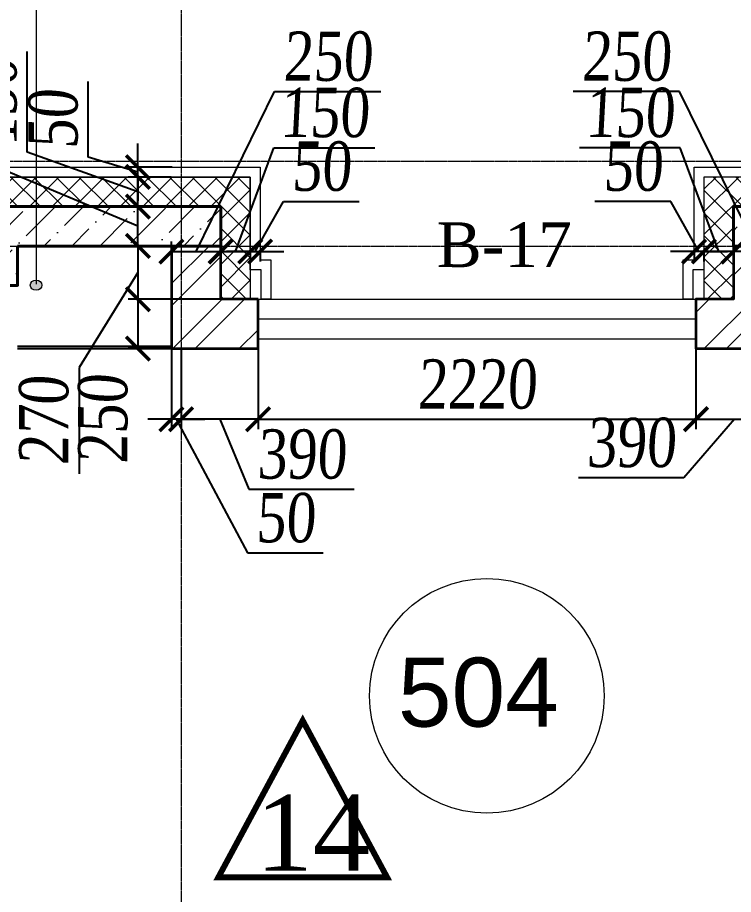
# Model space of a CAD drawing. Header units: inches. Extents: x -407541 to 6688123, y -998590 to 1205599.
# Drawn here: x 16573 to 20203, y 268118 to 272566 of the extents above; entities that cross this region are included whole.
import ezdxf

# ---------------------------------------------------------------- set-up
doc = ezdxf.new("R2010")
doc.units = ezdxf.units.IN
doc.header["$MEASUREMENT"] = 0
doc.linetypes.add('ACAD_ISO04W100', pattern=[30, 24, -3, 0, -3])
for name, color, linetype, lineweight in [('ведомость витражей', 224, 'Continuous', 13), ('ВЕНТ фасад', 230, 'Continuous', 9), ('ВИТРАЖ', 145, 'Continuous', 9), ('КИРПИЧ', 30, 'Continuous', 35), ('марки полов', 140, 'Continuous', 5), ('МОНОЛИТ', 5, 'Continuous', 40), ('Оси', 254, 'ACAD_ISO04W100', 5), ('ПЕРЕГОРОДКА', 7, 'Continuous', 25), ('размер внутр', 142, 'Continuous', 5), ('текст СС', 32, 'Continuous', 15), ('УТЕПЛИТЕЛЬ', 92, 'Continuous', 9), ('Штриховка', 7, 'Continuous', 9), ('ШТРИХОВКА МОНОЛИТ', 5, 'Continuous', 15), ('Экспликацийа', 7, 'Continuous', 18)]:
    doc.layers.add(name, color=color, linetype=linetype, lineweight=lineweight)
doc.styles.get("Standard").update_dxf_attribs({"font": 'arial.ttf'})
doc.styles.add('STYLE2', font='times.ttf', dxfattribs={"width": 0.8, "oblique": 3})
doc.styles.add('Times', font='times.ttf')
doc.styles.add('стиль1', font='times.ttf')
doc.dimstyles.new('vnytren', dxfattribs={"dimtxt": 250, "dimasz": 120, "dimexe": 50, "dimexo": 0, "dimgap": 50, "dimtad": 1, "dimdec": 0, "dimzin": 0, "dimdsep": 46, "dimtxsty": 'STYLE2', "dimblk": 'ARCHTICK', "dimcen": 0, "dimadec": 0, "dimazin": 0, "dimtfac": 1, "dimtdec": 0, "dimtmove": 1, "dimatfit": 2, "dimldrblk": 'DOT', "dimfxl": 1, "dimtolj": 1, "dimtzin": 0, "dimarcsym": 0})
pattern_1 = [(45, (-5803215.3, -262900.12), (-168.379802, 168.379802), []), (45, (-5803103.05, -262900.12), (-168.379802, 168.379802), [])]

# ---------------------------------------------------------------- blocks, each defined once
blk = doc.blocks.new('_ARCHTICK')
at = {"color": 0, "linetype": 'ByBlock', "const_width": 0.15}
blk.add_lwpolyline([(-0.5, -0.5), (0.5, 0.5)], dxfattribs=at)
blk = doc.blocks.new('*D1761')
at = {"layer": 'размер внутр', "color": 0, "lineweight": -2, "transparency": 16777216}
for p, q in [((17403.2, 270887.2), (17403.2, 270478.6)), ((17793.4, 270887.2), (17793.4, 270478.6)), ((17793.4, 270528.6), (17403.2, 270528.6)), ((17598.3, 270528.6), (17746.7, 270173.1)), ((17746.7, 270173.1), (18280.4, 270173.1))]:
    blk.add_line(p, q, dxfattribs=at)
at = {"layer": 'размер внутр', "color": 0, "lineweight": -2, "transparency": 16777216, "xscale": 120, "yscale": 120, "zscale": 120, "rotation": 180}
blk.add_blockref('_ARCHTICK', (17403.2, 270528.6), dxfattribs=at)
at = {"layer": 'размер внутр', "color": 0, "lineweight": -2, "transparency": 16777216, "xscale": 120, "yscale": 120, "zscale": 120}
blk.add_blockref('_ARCHTICK', (17793.4, 270528.6), dxfattribs=at)
at = {"layer": 'размер внутр', "color": 0, "transparency": 16777216, "insert": (18013.5, 270350.6), "char_height": 250, "attachment_point": 5, "style": 'STYLE2'}
blk.add_mtext('\\A1;390', dxfattribs=at)
blk = doc.blocks.new('_Dot')
at = {"color": 0, "linetype": 'ByBlock', "lineweight": -2}
blk.add_line((-0.5, 0), (-1, 0), dxfattribs=at)
at = {"color": 0, "linetype": 'ByBlock', "const_width": 0.5}
blk.add_lwpolyline([(-0.25, 0, 1), (0.25, 0, 1)], format="xyb", close=True, dxfattribs=at)
blk = doc.blocks.new('*D1762')
at = {"layer": 'размер внутр', "color": 0, "lineweight": -2, "transparency": 16777216}
for p, q in [((17353.4, 270976.2), (17353.4, 270478.6)), ((17403.2, 270887.2), (17403.2, 270478.6)), ((17353.4, 270528.6), (17233.4, 270528.6)), ((17403.2, 270528.6), (17353.4, 270528.6)), ((17403.2, 270528.6), (17353.4, 270528.6)), ((17378.3, 270528.6), (17739.7, 269850.5)), ((17403.2, 270528.6), (17523.2, 270528.6)), ((17739.7, 269850.5), (18123.6, 269850.5))]:
    blk.add_line(p, q, dxfattribs=at)
at = {"layer": 'размер внутр', "color": 0, "lineweight": -2, "transparency": 16777216, "xscale": 120, "yscale": 120, "zscale": 120}
blk.add_blockref('_ARCHTICK', (17353.4, 270528.6), dxfattribs=at)
at = {"layer": 'размер внутр', "color": 0, "lineweight": -2, "transparency": 16777216, "xscale": 120, "yscale": 120, "zscale": 120, "rotation": 180}
blk.add_blockref('_ARCHTICK', (17403.2, 270528.6), dxfattribs=at)
at = {"layer": 'размер внутр', "color": 0, "transparency": 16777216, "insert": (17931.7, 270027.6), "char_height": 250, "attachment_point": 5, "style": 'STYLE2'}
blk.add_mtext('\\A1;50', dxfattribs=at)
blk = doc.blocks.new('*D1763')
at = {"layer": 'размер внутр', "color": 0, "lineweight": -2, "transparency": 16777216}
for p, q in [((20013, 270887.2), (20013, 270478.6)), ((20403.2, 270887.2), (20403.2, 270478.6)), ((20208.1, 270528.6), (19951.2, 270231.6)), ((20013, 270528.6), (20403.2, 270528.6)), ((19951.2, 270231.6), (19417.5, 270231.6))]:
    blk.add_line(p, q, dxfattribs=at)
at = {"layer": 'размер внутр', "color": 0, "lineweight": -2, "transparency": 16777216, "xscale": 120, "yscale": 120, "zscale": 120, "rotation": 180}
blk.add_blockref('_ARCHTICK', (20013, 270528.6), dxfattribs=at)
at = {"layer": 'размер внутр', "color": 0, "lineweight": -2, "transparency": 16777216, "xscale": 120, "yscale": 120, "zscale": 120}
blk.add_blockref('_ARCHTICK', (20403.2, 270528.6), dxfattribs=at)
at = {"layer": 'размер внутр', "color": 0, "transparency": 16777216, "insert": (19684.3, 270409.2), "char_height": 250, "attachment_point": 5, "style": 'STYLE2'}
blk.add_mtext('\\A1;390', dxfattribs=at)
blk = doc.blocks.new('*D1768')
at = {"layer": 'размер внутр', "color": 0, "lineweight": -2, "transparency": 16777216}
for p, q in [((17793.4, 270887.2), (17793.4, 270478.6)), ((20013, 270887.2), (20013, 270478.6)), ((17793.4, 270528.6), (20013, 270528.6))]:
    blk.add_line(p, q, dxfattribs=at)
at = {"layer": 'размер внутр', "color": 0, "lineweight": -2, "transparency": 16777216, "xscale": 120, "yscale": 120, "zscale": 120, "rotation": 180}
blk.add_blockref('_ARCHTICK', (17793.4, 270528.6), dxfattribs=at)
at = {"layer": 'размер внутр', "color": 0, "lineweight": -2, "transparency": 16777216, "xscale": 120, "yscale": 120, "zscale": 120}
blk.add_blockref('_ARCHTICK', (20013, 270528.6), dxfattribs=at)
at = {"layer": 'размер внутр', "color": 0, "transparency": 16777216, "insert": (18903.2, 270705.7), "char_height": 250, "attachment_point": 5, "style": 'STYLE2'}
blk.add_mtext('\\A1;2220', dxfattribs=at)
blk = doc.blocks.new('*D1771')
at = {"layer": 'размер внутр', "color": 0, "lineweight": -2, "transparency": 16777216}
for p, q in [((17478.3, 271379.4), (17876.8, 272191.2)), ((17876.8, 272191.2), (18416, 272191.2)), ((17353.4, 271379.4), (17353.4, 271429.4)), ((17603.2, 271379.4), (17603.2, 271429.4)), ((17353.4, 271379.4), (17603.2, 271379.4))]:
    blk.add_line(p, q, dxfattribs=at)
at = {"layer": 'размер внутр', "color": 0, "lineweight": -2, "transparency": 16777216, "xscale": 120, "yscale": 120, "zscale": 120, "rotation": 180}
blk.add_blockref('_ARCHTICK', (17353.4, 271379.4), dxfattribs=at)
at = {"layer": 'размер внутр', "color": 0, "lineweight": -2, "transparency": 16777216, "xscale": 120, "yscale": 120, "zscale": 120}
blk.add_blockref('_ARCHTICK', (17603.2, 271379.4), dxfattribs=at)
at = {"layer": 'размер внутр', "color": 0, "transparency": 16777216, "insert": (18146.4, 272368.4), "char_height": 250, "attachment_point": 5, "style": 'STYLE2'}
blk.add_mtext('\\A1;250', dxfattribs=at)
blk = doc.blocks.new('*D1772')
at = {"layer": 'размер внутр', "color": 0, "lineweight": -2, "transparency": 16777216}
for p, q in [((17678.2, 271379.4), (17873.6, 271905.5)), ((17873.6, 271905.5), (18384.5, 271905.5)), ((17603.2, 271379.4), (17603.2, 271429.4)), ((17603.2, 271379.4), (17753.2, 271379.4)), ((17753.2, 271379.4), (17753.2, 271329.4))]:
    blk.add_line(p, q, dxfattribs=at)
at = {"layer": 'размер внутр', "color": 0, "lineweight": -2, "transparency": 16777216, "xscale": 120, "yscale": 120, "zscale": 120, "rotation": 180}
blk.add_blockref('_ARCHTICK', (17603.2, 271379.4), dxfattribs=at)
at = {"layer": 'размер внутр', "color": 0, "lineweight": -2, "transparency": 16777216, "xscale": 120, "yscale": 120, "zscale": 120}
blk.add_blockref('_ARCHTICK', (17753.2, 271379.4), dxfattribs=at)
at = {"layer": 'размер внутр', "color": 0, "transparency": 16777216, "insert": (18129.1, 272082.7), "char_height": 250, "attachment_point": 5, "style": 'STYLE2'}
blk.add_mtext('\\A1;150', dxfattribs=at)
blk = doc.blocks.new('*D1773')
at = {"layer": 'размер внутр', "color": 0, "lineweight": -2, "transparency": 16777216}
for p, q in [((17778.2, 271379.4), (17921.5, 271633.4)), ((17921.5, 271633.4), (18305.5, 271633.4)), ((17753.2, 271379.4), (17633.2, 271379.4)), ((17753.2, 271379.4), (17753.2, 271329.4)), ((17753.2, 271379.4), (17803.2, 271379.4)), ((17753.2, 271379.4), (17803.2, 271379.4)), ((17803.2, 271379.4), (17803.2, 271329.4)), ((17803.2, 271379.4), (17923.2, 271379.4))]:
    blk.add_line(p, q, dxfattribs=at)
at = {"layer": 'размер внутр', "color": 0, "lineweight": -2, "transparency": 16777216, "xscale": 120, "yscale": 120, "zscale": 120}
blk.add_blockref('_ARCHTICK', (17753.2, 271379.4), dxfattribs=at)
at = {"layer": 'размер внутр', "color": 0, "lineweight": -2, "transparency": 16777216, "xscale": 120, "yscale": 120, "zscale": 120, "rotation": 180}
blk.add_blockref('_ARCHTICK', (17803.2, 271379.4), dxfattribs=at)
at = {"layer": 'размер внутр', "color": 0, "transparency": 16777216, "insert": (18113.5, 271810.6), "char_height": 250, "attachment_point": 5, "style": 'STYLE2'}
blk.add_mtext('\\A1;50', dxfattribs=at)
blk = doc.blocks.new('*D1775')
at = {"layer": 'размер внутр', "color": 0, "lineweight": -2, "transparency": 16777216}
for p, q in [((19929.8, 272191.2), (19390.6, 272191.2)), ((20328.3, 271379.4), (19929.8, 272191.2)), ((20203.4, 271379.4), (20203.4, 271429.4)), ((20453.3, 271379.4), (20453.3, 271429.4)), ((20453.3, 271379.4), (20203.4, 271379.4))]:
    blk.add_line(p, q, dxfattribs=at)
at = {"layer": 'размер внутр', "color": 0, "lineweight": -2, "transparency": 16777216, "xscale": 120, "yscale": 120, "zscale": 120, "rotation": 180}
blk.add_blockref('_ARCHTICK', (20203.4, 271379.4), dxfattribs=at)
at = {"layer": 'размер внутр', "color": 0, "lineweight": -2, "transparency": 16777216, "xscale": 120, "yscale": 120, "zscale": 120}
blk.add_blockref('_ARCHTICK', (20453.3, 271379.4), dxfattribs=at)
at = {"layer": 'размер внутр', "color": 0, "transparency": 16777216, "insert": (19660.2, 272368.4), "char_height": 250, "attachment_point": 5, "style": 'STYLE2'}
blk.add_mtext('\\A1;250', dxfattribs=at)
blk = doc.blocks.new('*D1776')
at = {"layer": 'размер внутр', "color": 0, "lineweight": -2, "transparency": 16777216}
for p, q in [((19933, 271905.5), (19422.1, 271905.5)), ((20128.4, 271379.4), (19933, 271905.5)), ((20203.4, 271379.4), (20203.4, 271429.4)), ((20053.4, 271379.4), (20053.4, 271329.4)), ((20203.4, 271379.4), (20053.4, 271379.4))]:
    blk.add_line(p, q, dxfattribs=at)
at = {"layer": 'размер внутр', "color": 0, "lineweight": -2, "transparency": 16777216, "xscale": 120, "yscale": 120, "zscale": 120, "rotation": 180}
blk.add_blockref('_ARCHTICK', (20053.4, 271379.4), dxfattribs=at)
at = {"layer": 'размер внутр', "color": 0, "lineweight": -2, "transparency": 16777216, "xscale": 120, "yscale": 120, "zscale": 120}
blk.add_blockref('_ARCHTICK', (20203.4, 271379.4), dxfattribs=at)
at = {"layer": 'размер внутр', "color": 0, "transparency": 16777216, "insert": (19677.6, 272082.7), "char_height": 250, "attachment_point": 5, "style": 'STYLE2'}
blk.add_mtext('\\A1;150', dxfattribs=at)
blk = doc.blocks.new('*D1774')
at = {"layer": 'размер внутр', "color": 0, "lineweight": -2, "transparency": 16777216}
for p, q in [((19885.1, 271633.4), (19501.2, 271633.4)), ((20028.4, 271379.4), (19885.1, 271633.4)), ((20003.4, 271379.4), (19883.4, 271379.4)), ((20003.4, 271379.4), (20003.4, 271329.4)), ((20053.4, 271379.4), (20003.4, 271379.4)), ((20053.4, 271379.4), (20003.4, 271379.4)), ((20053.4, 271379.4), (20053.4, 271329.4)), ((20053.4, 271379.4), (20173.4, 271379.4))]:
    blk.add_line(p, q, dxfattribs=at)
at = {"layer": 'размер внутр', "color": 0, "lineweight": -2, "transparency": 16777216, "xscale": 120, "yscale": 120, "zscale": 120}
blk.add_blockref('_ARCHTICK', (20003.4, 271379.4), dxfattribs=at)
at = {"layer": 'размер внутр', "color": 0, "lineweight": -2, "transparency": 16777216, "xscale": 120, "yscale": 120, "zscale": 120, "rotation": 180}
blk.add_blockref('_ARCHTICK', (20053.4, 271379.4), dxfattribs=at)
at = {"layer": 'размер внутр', "color": 0, "transparency": 16777216, "insert": (19693.1, 271810.6), "char_height": 250, "attachment_point": 5, "style": 'STYLE2'}
blk.add_mtext('\\A1;50', dxfattribs=at)
blk = doc.blocks.new('*D1777')
at = {"layer": 'размер внутр', "color": 0, "lineweight": -2, "transparency": 16777216}
for p, q in [((16264.8, 271892.4), (16264.8, 272431.6)), ((17183.8, 271507.2), (16264.8, 271892.4)), ((17328.6, 271607.2), (17133.8, 271607.2)), ((17183.8, 271407.3), (17183.8, 271607.2)), ((17432.8, 271407.3), (17133.8, 271407.3))]:
    blk.add_line(p, q, dxfattribs=at)
at = {"layer": 'размер внутр', "color": 0, "lineweight": -2, "transparency": 16777216, "xscale": 120, "yscale": 120, "zscale": 120}
for p, rotation in [((17183.8, 271607.2), 90), ((17183.8, 271407.3), 270)]:
    blk.add_blockref('_ARCHTICK', p, dxfattribs=dict(at, rotation=rotation))
at = {"layer": 'размер внутр', "color": 0, "transparency": 16777216, "insert": (16087.7, 272162), "char_height": 250, "attachment_point": 5, "rotation": 90, "style": 'STYLE2'}
blk.add_mtext('\\A1;200', dxfattribs=at)
blk = doc.blocks.new('*D1778')
at = {"layer": 'размер внутр', "color": 0, "lineweight": -2, "transparency": 16777216}
for p, q in [((16622.3, 271883.6), (16622.3, 272394.5)), ((17183.8, 271682.2), (16622.3, 271883.6)), ((17352.7, 271757.2), (17133.8, 271757.2)), ((17183.8, 271607.2), (17183.8, 271757.2)), ((17328.6, 271607.2), (17133.8, 271607.2))]:
    blk.add_line(p, q, dxfattribs=at)
at = {"layer": 'размер внутр', "color": 0, "lineweight": -2, "transparency": 16777216, "xscale": 120, "yscale": 120, "zscale": 120}
for p, rotation in [((17183.8, 271757.2), 90), ((17183.8, 271607.2), 270)]:
    blk.add_blockref('_ARCHTICK', p, dxfattribs=dict(at, rotation=rotation))
at = {"layer": 'размер внутр', "color": 0, "transparency": 16777216, "insert": (16445.1, 272139.1), "char_height": 250, "attachment_point": 5, "rotation": 90, "style": 'STYLE2'}
blk.add_mtext('\\A1;150', dxfattribs=at)
blk = doc.blocks.new('*D1779')
at = {"layer": 'размер внутр', "color": 0, "lineweight": -2, "transparency": 16777216}
for p, q in [((16931.7, 271857.9), (16931.7, 272241.8)), ((17183.8, 271807.2), (17183.8, 271927.2)), ((17183.8, 271782.2), (16931.7, 271857.9)), ((17357.1, 271807.2), (17133.8, 271807.2)), ((17183.8, 271757.2), (17183.8, 271807.2)), ((17183.8, 271757.2), (17183.8, 271807.2)), ((17352.7, 271757.2), (17133.8, 271757.2)), ((17183.8, 271757.2), (17183.8, 271637.2))]:
    blk.add_line(p, q, dxfattribs=at)
at = {"layer": 'размер внутр', "color": 0, "lineweight": -2, "transparency": 16777216, "xscale": 120, "yscale": 120, "zscale": 120}
for p, rotation in [((17183.8, 271807.2), 270), ((17183.8, 271757.2), 90)]:
    blk.add_blockref('_ARCHTICK', p, dxfattribs=dict(at, rotation=rotation))
at = {"layer": 'размер внутр', "color": 0, "transparency": 16777216, "insert": (16754.5, 272049.8), "char_height": 250, "attachment_point": 5, "rotation": 90, "style": 'STYLE2'}
blk.add_mtext('\\A1;50', dxfattribs=at)
blk = doc.blocks.new('*D2029')
at = {"layer": 'размер внутр', "color": 0, "lineweight": -2, "transparency": 16777216}
for p, q in [((17432.8, 271407.3), (17133.8, 271407.3)), ((17183.8, 271407.3), (17183.8, 271137.2)), ((17183.8, 271272.3), (16885, 270790.5)), ((17678.3, 271137.2), (17133.8, 271137.2)), ((16885, 270790.5), (16885, 270251.3))]:
    blk.add_line(p, q, dxfattribs=at)
at = {"layer": 'размер внутр', "color": 0, "lineweight": -2, "transparency": 16777216, "xscale": 120, "yscale": 120, "zscale": 120}
for p, rotation in [((17183.8, 271407.3), 90), ((17183.8, 271137.2), 270)]:
    blk.add_blockref('_ARCHTICK', p, dxfattribs=dict(at, rotation=rotation))
at = {"layer": 'размер внутр', "color": 0, "transparency": 16777216, "insert": (16707.5, 270520.9), "char_height": 250, "attachment_point": 5, "rotation": 90, "style": 'STYLE2'}
blk.add_mtext('\\A1;270', dxfattribs=at)
blk = doc.blocks.new('*D2030')
at = {"layer": 'размер внутр', "color": 0, "lineweight": -2, "transparency": 16777216}
for p, q in [((17678.3, 271137.2), (17133.8, 271137.2)), ((17183.8, 271137.2), (17183.8, 270887.2)), ((17724.2, 270887.2), (17133.8, 270887.2))]:
    blk.add_line(p, q, dxfattribs=at)
at = {"layer": 'размер внутр', "color": 0, "lineweight": -2, "transparency": 16777216, "xscale": 120, "yscale": 120, "zscale": 120}
for p, rotation in [((17183.8, 271137.2), 90), ((17183.8, 270887.2), 270)]:
    blk.add_blockref('_ARCHTICK', p, dxfattribs=dict(at, rotation=rotation))
at = {"layer": 'размер внутр', "color": 0, "transparency": 16777216, "insert": (17006.7, 270528.6), "char_height": 250, "attachment_point": 5, "rotation": 90, "style": 'STYLE2'}
blk.add_mtext('\\A1;250', dxfattribs=at)

msp = doc.modelspace()

# ---------------------------------------------------------------- hatches: boundary and pattern name
at = {"layer": 'текст СС', "ltscale": 0.1}
h = msp.add_hatch(color=256, dxfattribs=at)
edge = h.paths.add_edge_path()
edge.add_ellipse((16667.2, 271208.6), major_axis=(-29.7, 0), ratio=0.852459, start_angle=0, end_angle=180)
edge.add_ellipse((16667.2, 271208.6), major_axis=(29.7, 0), ratio=0.852459, start_angle=0, end_angle=180)
at = {"layer": 'Штриховка'}
h = msp.add_hatch(dxfattribs=at)
h.set_pattern_fill('ANSI37', color=256, scale=650, style=0)
h.paths.add_polyline_path([(20053.2, 271757.2), (20053.2, 271137.2), (20203.2, 271137.2), (20203.2, 271607.2), (24803.2, 271607.2), (24803.2, 272037.2), (24604.3, 272037.2), (24604.3, 271757.2)])
h = msp.add_hatch(dxfattribs=at)
h.set_pattern_fill('ANSI37', color=256, scale=650, style=0)
h.paths.add_polyline_path([(13813.4, 266237.2), (13813.4, 266087.2), (13053.2, 266087.2), (13053.2, 271757.2), (17753.2, 271757.2), (17753.2, 271137.2), (17603.2, 271137.2), (17603.2, 271607.2), (13203.2, 271607.2), (13203.2, 266237.2)])
at = {"layer": 'Штриховка', "ltscale": 0.1}
h = msp.add_hatch(dxfattribs=at)
h.set_pattern_fill('ANSI32', color=256, scale=25, style=0)
h.set_pattern_definition(pattern_1)
h.paths.add_polyline_path([(17793.4, 271137.2), (17753.4, 271137.2), (17603.2, 271137.2), (17603.2, 271407.2), (17353.4, 271407.3), (17353.4, 270887.2), (17793.4, 270887.2)])
h = msp.add_hatch(dxfattribs=at)
h.set_pattern_fill('ANSI32', color=256, scale=25, style=0)
h.set_pattern_definition(pattern_1)
h.paths.add_polyline_path([(20453.4, 271407.2), (20203.2, 271407.2), (20203.2, 271137.2), (20053.4, 271137.2), (20013, 271137.2), (20013, 270887.2), (20453.4, 270887.2)])
at = {"layer": 'ШТРИХОВКА МОНОЛИТ'}
h = msp.add_hatch(dxfattribs=at)
h.set_pattern_fill('ANSI36', color=256, scale=800, style=0)
h.paths.add_polyline_path([(13203.2, 266237.2), (13403.1, 266237.2), (13403.1, 271407.2), (16373.2, 271407.2), (16373.2, 271207.2), (16573.2, 271207.1), (16573.3, 271407.2), (17603.2, 271407.2), (17603.2, 271607.2), (13203.2, 271607.2)])
h = msp.add_hatch(dxfattribs=at)
h.set_pattern_fill('ANSI35', color=256, scale=25, style=0)
h.set_pattern_definition([(45, (-6764080.43, -624333.1), (-112.2532015, 112.2532015), []), (45, (-6763968.18, -624333.1), (-112.2532015, 112.2532015), [198.4375, -39.6875, 0, -39.6875])])
edge = h.paths.add_edge_path()
edge.add_line((21273.2, 271407.2), (20203.2, 271407.2))
edge.add_line((20203.2, 271407.2), (20203.2, 271607.2))
edge.add_line((20203.2, 271607.2), (24753.4, 271607.2))
edge.add_line((24753.4, 271607.2), (24753.4, 271407.2))
edge.add_line((24753.4, 271407.2), (21473.2, 271407.2))

# ---------------------------------------------------------------- linework, layer by layer
at = {"layer": 'ВЕНТ фасад'}
for points in [[(24554.3, 272472.2), (24604.3, 272472.4), (24604.3, 271757.2), (20053.2, 271757.2), (20053.2, 271287.1), (20053.2, 271287.1), (19997.8, 271287.1), (19997.8, 271137.2), (19948, 271137.2), (19948, 271337.1), (20003.5, 271337.1), (20003.5, 271807.2), (24554.3, 271807.2)], [(13813.3, 266087.2), (13813.3, 266037.2), (13003.2, 266037.2), (13003.2, 271807.2), (17803.2, 271807.2), (17803.2, 271337.1), (17858.4, 271337.1), (17858.4, 271137.2), (17808.5, 271137.2), (17808.5, 271287.1), (17753.2, 271287.1), (17753.2, 271757.2), (13053.2, 271757.2), (13053.2, 266087.2), (13813.3, 266087.2)]]:
    msp.add_lwpolyline(points, close=True, dxfattribs=at)
at = {"layer": 'ВИТРАЖ'}
for p, q in [((17793.4, 271137.2), (20013.3, 271137.2)), ((17793.4, 271037.2), (20013, 271037.2)), ((17793.4, 270937.2), (20013, 270937.2))]:
    msp.add_line(p, q, dxfattribs=at)
at = {"layer": 'КИРПИЧ'}
for points in [[(17793.4, 271137.2), (17753.4, 271137.2), (17603.2, 271137.2), (17603.2, 271407.2), (17353.4, 271407.3), (17353.4, 270887.2), (17793.4, 270887.2)], [(20453.4, 271407.2), (20203.2, 271407.2), (20203.2, 271137.2), (20053.4, 271137.2), (20013, 271137.2), (20013, 270887.2), (20453.4, 270887.2)]]:
    msp.add_lwpolyline(points, close=True, dxfattribs=at)
at = {"layer": 'марки полов', "const_width": 30}
msp.add_lwpolyline([(17591.7, 268205.6), (18019.2, 269000.1), (18446.7, 268205.6)], close=True, dxfattribs=at)
at = {"layer": 'МОНОЛИТ'}
for points in [[(16373.2, 271407.2), (13403.2, 271407.2), (13403.1, 266237.2), (13203.2, 266237.2), (13203.2, 271607.2), (17603.2, 271607.2), (17603.2, 271407.2), (16573.3, 271407.2)], [(21273.2, 271407.2), (20203.2, 271407.2), (20203.2, 271607.2), (24753.4, 271607.2), (24753.4, 271407.2), (21473.2, 271407.2)], [(16573.3, 271407.2), (16573.2, 271207.2), (16573.2, 271207.2), (16373.2, 271207.2), (16373.2, 271407.2)]]:
    msp.add_lwpolyline(points, dxfattribs=at)
at = {"layer": 'Оси', "ltscale": 0.3}
for p, q in [((17403.2, 278737.2), (17403.2, 186893.5)), ((3211.5, 271837.2), (190595, 271837.2)), ((1503.2, 271407.2), (26392, 271407.2))]:
    msp.add_line(p, q, dxfattribs=at)
at = {"layer": 'ПЕРЕГОРОДКА'}
for p, q in [((16573.2, 270899.2), (17353.4, 270899.2)), ((16573.2, 270887.2), (17353.4, 270887.2))]:
    msp.add_line(p, q, dxfattribs=at)
at = {"layer": 'текст СС', "ltscale": 0.1}
msp.add_line((16668.8, 271213.8), (16668.8, 272616), dxfattribs=at)
msp.add_ellipse((16667.2, 271208.6), major_axis=(29.7, 0), ratio=0.852459, dxfattribs=at)
at = {"layer": 'УТЕПЛИТЕЛЬ'}
for points in [[(20053.2, 271757.2), (20053.2, 271137.2), (20203.2, 271137.2), (20203.2, 271607.2), (24803.2, 271607.2), (24803.2, 272037.2), (24604.3, 272037.2), (24604.3, 271757.2)], [(13813.4, 266237.2), (13813.4, 266087.2), (13053.2, 266087.2), (13053.2, 271757.2), (17753.2, 271757.2), (17753.2, 271137.2), (17603.2, 271137.2), (17603.2, 271607.2), (13203.2, 271607.2), (13203.2, 266237.2)]]:
    msp.add_lwpolyline(points, close=True, dxfattribs=at)
at = {"layer": 'Экспликацийа'}
msp.add_circle((18953.1, 269125.9), 595, dxfattribs=at)

# ---------------------------------------------------------------- texts
at = {"layer": 'ведомость витражей', "style": 'Times'}
msp.add_text('В-17', height=226.8, rotation=0, dxfattribs=at).set_placement((18698.7, 271300.3))
at = {"layer": 'марки полов', "insert": (17780.1, 268623.7), "char_height": 385, "width": 645.369, "attachment_point": 1, "style": 'стиль1'}
msp.add_mtext('14', dxfattribs=at)
at = {"layer": 'Экспликацийа', "insert": (19317.7, 268964.4), "char_height": 350, "width": 4589.447, "attachment_point": 9}
msp.add_mtext('{\\fArial|b0|i0|c204|p34;504}', dxfattribs=at)

# ---------------------------------------------------------------- dimensions: what is measured, and where the dimension line sits
at = {"layer": 'размер внутр'}
for base, p1, p2, picture, middle in [((17603.2, 271379.4), (17353.4, 271379.4), (17603.2, 271379.4), '*D1771', (17926.8, 272191.2)), ((17753.2, 271379.4), (17603.2, 271379.4), (17753.2, 271379.4), '*D1772', (17923.6, 271905.5)), ((17803.2, 271379.4), (17753.2, 271379.4), (17803.2, 271379.4), '*D1773', (17971.5, 271633.4))]:
    dim = msp.add_linear_dim(base=base, p1=p1, p2=p2, dimstyle='vnytren', dxfattribs=at)
    dim.commit()
    dim.dimension.update_dxf_attribs({"geometry": picture, "text_midpoint": middle, "dimtype": 160})
for base, p1, p2, angle, picture, middle in [((20203.4, 271379.4), (20453.3, 271379.4), (20203.4, 271379.4), 180, '*D1775', (19879.8, 272191.2)), ((17183.8, 271607.2), (17432.8, 271407.3), (17328.6, 271607.2), 90, '*D1777', (16264.8, 271942.4)), ((17183.8, 271757.2), (17328.6, 271607.2), (17352.7, 271757.2), 90, '*D1778', (16622.3, 271933.6)), ((20053.4, 271379.4), (20203.4, 271379.4), (20053.4, 271379.4), 180, '*D1776', (19883, 271905.5)), ((20003.4, 271379.4), (20053.4, 271379.4), (20003.4, 271379.4), 180, '*D1774', (19835.1, 271633.4)), ((17183.8, 271137.2), (17432.8, 271407.3), (17678.3, 271137.2), 90, '*D2029', (16885, 270740.5)), ((17183.8, 270887.2), (17678.3, 271137.2), (17724.2, 270887.2), 90, '*D2030', (17183.8, 270528.6))]:
    dim = msp.add_linear_dim(base=base, p1=p1, p2=p2, angle=angle, dimstyle='vnytren', dxfattribs=at)
    dim.commit()
    dim.dimension.update_dxf_attribs({"geometry": picture, "text_midpoint": middle, "dimtype": 160})
dim = msp.add_linear_dim(base=(17183.8, 271807.2), p1=(17352.7, 271757.2), p2=(17357.1, 271807.2), angle=90, dimstyle='vnytren', dxfattribs=at)
dim.commit()
dim.dimension.update_dxf_attribs({"geometry": '*D1779', "text_midpoint": (16754.5, 271907.9)})
at = {"layer": 'размер внутр', "color": 4}
for base, p1, p2, picture, middle in [((17353.4, 270528.6), (17403.2, 270887.2), (17353.4, 270976.2), '*D1762', (17789.7, 269850.5)), ((17403.2, 270528.6), (17793.4, 270887.2), (17403.2, 270887.2), '*D1761', (17796.7, 270173.1)), ((20403.2, 270528.6), (20013, 270887.2), (20403.2, 270887.2), '*D1763', (19901.2, 270231.6))]:
    dim = msp.add_linear_dim(base=base, p1=p1, p2=p2, dimstyle='vnytren', dxfattribs=at)
    dim.commit()
    dim.dimension.update_dxf_attribs({"geometry": picture, "text_midpoint": middle, "dimtype": 160})
dim = msp.add_linear_dim(base=(20013, 270528.6), p1=(17793.4, 270887.2), p2=(20013, 270887.2), dimstyle='vnytren', dxfattribs=at)
dim.commit()
dim.dimension.update_dxf_attribs({"geometry": '*D1768', "text_midpoint": (18903.2, 270705.7)})

doc.saveas('drawing.dxf')
